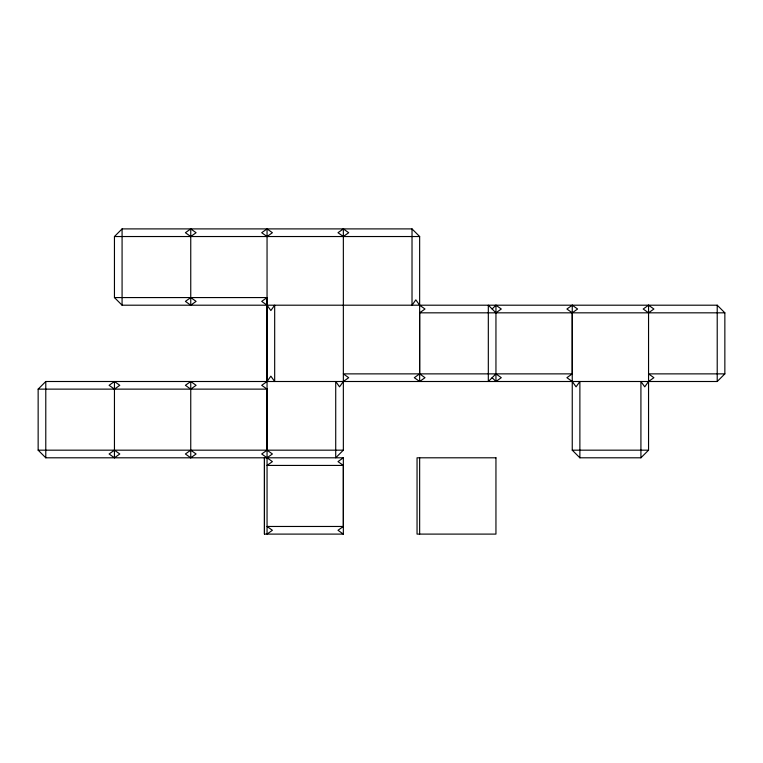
<?xml version="1.0" encoding="UTF-8"?>
<svg xmlns="http://www.w3.org/2000/svg" width="763" height="763" viewBox="0 0 763 763"><rect width="100%" height="100%" fill="white"/><g stroke="black" fill="none" stroke-linecap="round" stroke-linejoin="round"><path stroke-width="1.14" d="M264.446 534.1L264.446 457.8L264.446 534.1L343.35 534.1L343.35 457.8L45.78 457.8L38.15 450.17L38.15 389.13L45.78 381.5L717.22 381.5L724.85 373.87L724.85 312.83L717.22 305.2L122.08 305.2L114.45 297.57L114.45 236.53L122.08 228.9L412.02 228.9L419.65 236.53L419.65 381.5L424.991 377.685L419.65 373.87L419.65 312.83L424.991 309.015L419.65 305.2L415.835 299.859L412.02 305.2L412.02 228.9M343.35 465.43L267.05 465.43L272.391 461.615L261.709 453.985L267.05 450.17L267.05 389.13L261.709 385.315L267.05 381.5L270.865 376.159L274.68 381.5L274.68 305.2L270.865 310.541L267.05 305.2L261.709 301.385L267.05 297.57L267.05 534.1L272.391 530.285L267.05 526.47L343.35 526.47L343.35 465.43L338.009 461.615L343.35 457.8M267.05 381.5L267.05 228.9L261.709 232.715L267.05 236.53L272.391 232.715L267.05 228.9M648.55 305.2L653.891 309.015L648.55 312.83L643.209 309.015L648.55 305.2L648.55 450.17L640.92 457.8L579.88 457.8L579.88 381.5L576.065 386.841L572.25 381.5L566.909 377.685L572.25 373.87L572.25 312.83L577.591 309.015L572.25 305.2L566.909 309.015L572.25 312.83M343.35 228.9L348.691 232.715L343.35 236.53L338.009 232.715L343.35 228.9L343.35 450.17L335.72 457.8L335.72 381.5L339.535 386.841L343.35 381.5L348.691 377.685L343.35 373.87L572.25 373.87M492.135 309.015L495.95 305.2L501.291 309.015L495.95 312.83L488.32 305.2L488.32 381.5L495.95 373.87L501.291 377.685L495.95 381.5L492.135 377.685M190.75 228.9L185.409 232.715L190.75 236.53L196.091 232.715L190.75 228.9L190.75 305.2L185.409 301.385L190.75 297.57L196.091 301.385L190.75 305.2M114.45 381.5L109.109 385.315L114.45 389.13L119.791 385.315L114.45 381.5L114.45 457.8L109.109 453.985L114.45 450.17L119.791 453.985L114.45 457.8M190.75 381.5L190.75 389.13L196.091 385.315L190.75 381.5L185.409 385.315L190.75 389.13L190.75 457.8L185.409 453.985L190.75 450.17L196.091 453.985L190.75 457.8M267.05 457.8L272.391 453.985L267.05 450.17M419.65 373.87L414.309 377.685L419.65 381.5M343.35 526.47L338.009 530.285L343.35 534.1M114.45 236.53L419.65 236.53M114.45 297.57L267.05 297.57M419.65 312.83L724.85 312.83M724.85 373.87L648.55 373.87L653.891 377.685L648.55 381.5L644.735 386.841L640.92 381.5L640.92 457.8M38.15 389.13L267.05 389.13M38.15 450.17L343.35 450.17M572.25 305.2L572.25 450.17L648.55 450.17M572.25 450.17L579.88 457.8M717.22 305.2L717.22 381.5M495.95 305.2L495.95 381.5M419.65 457.8L419.65 534.1M122.08 228.9L122.08 305.2M45.78 381.5L45.78 457.8M495.95 457.8L417.046 457.8L417.046 534.1L495.95 534.1L495.95 457.8"/></g></svg>
